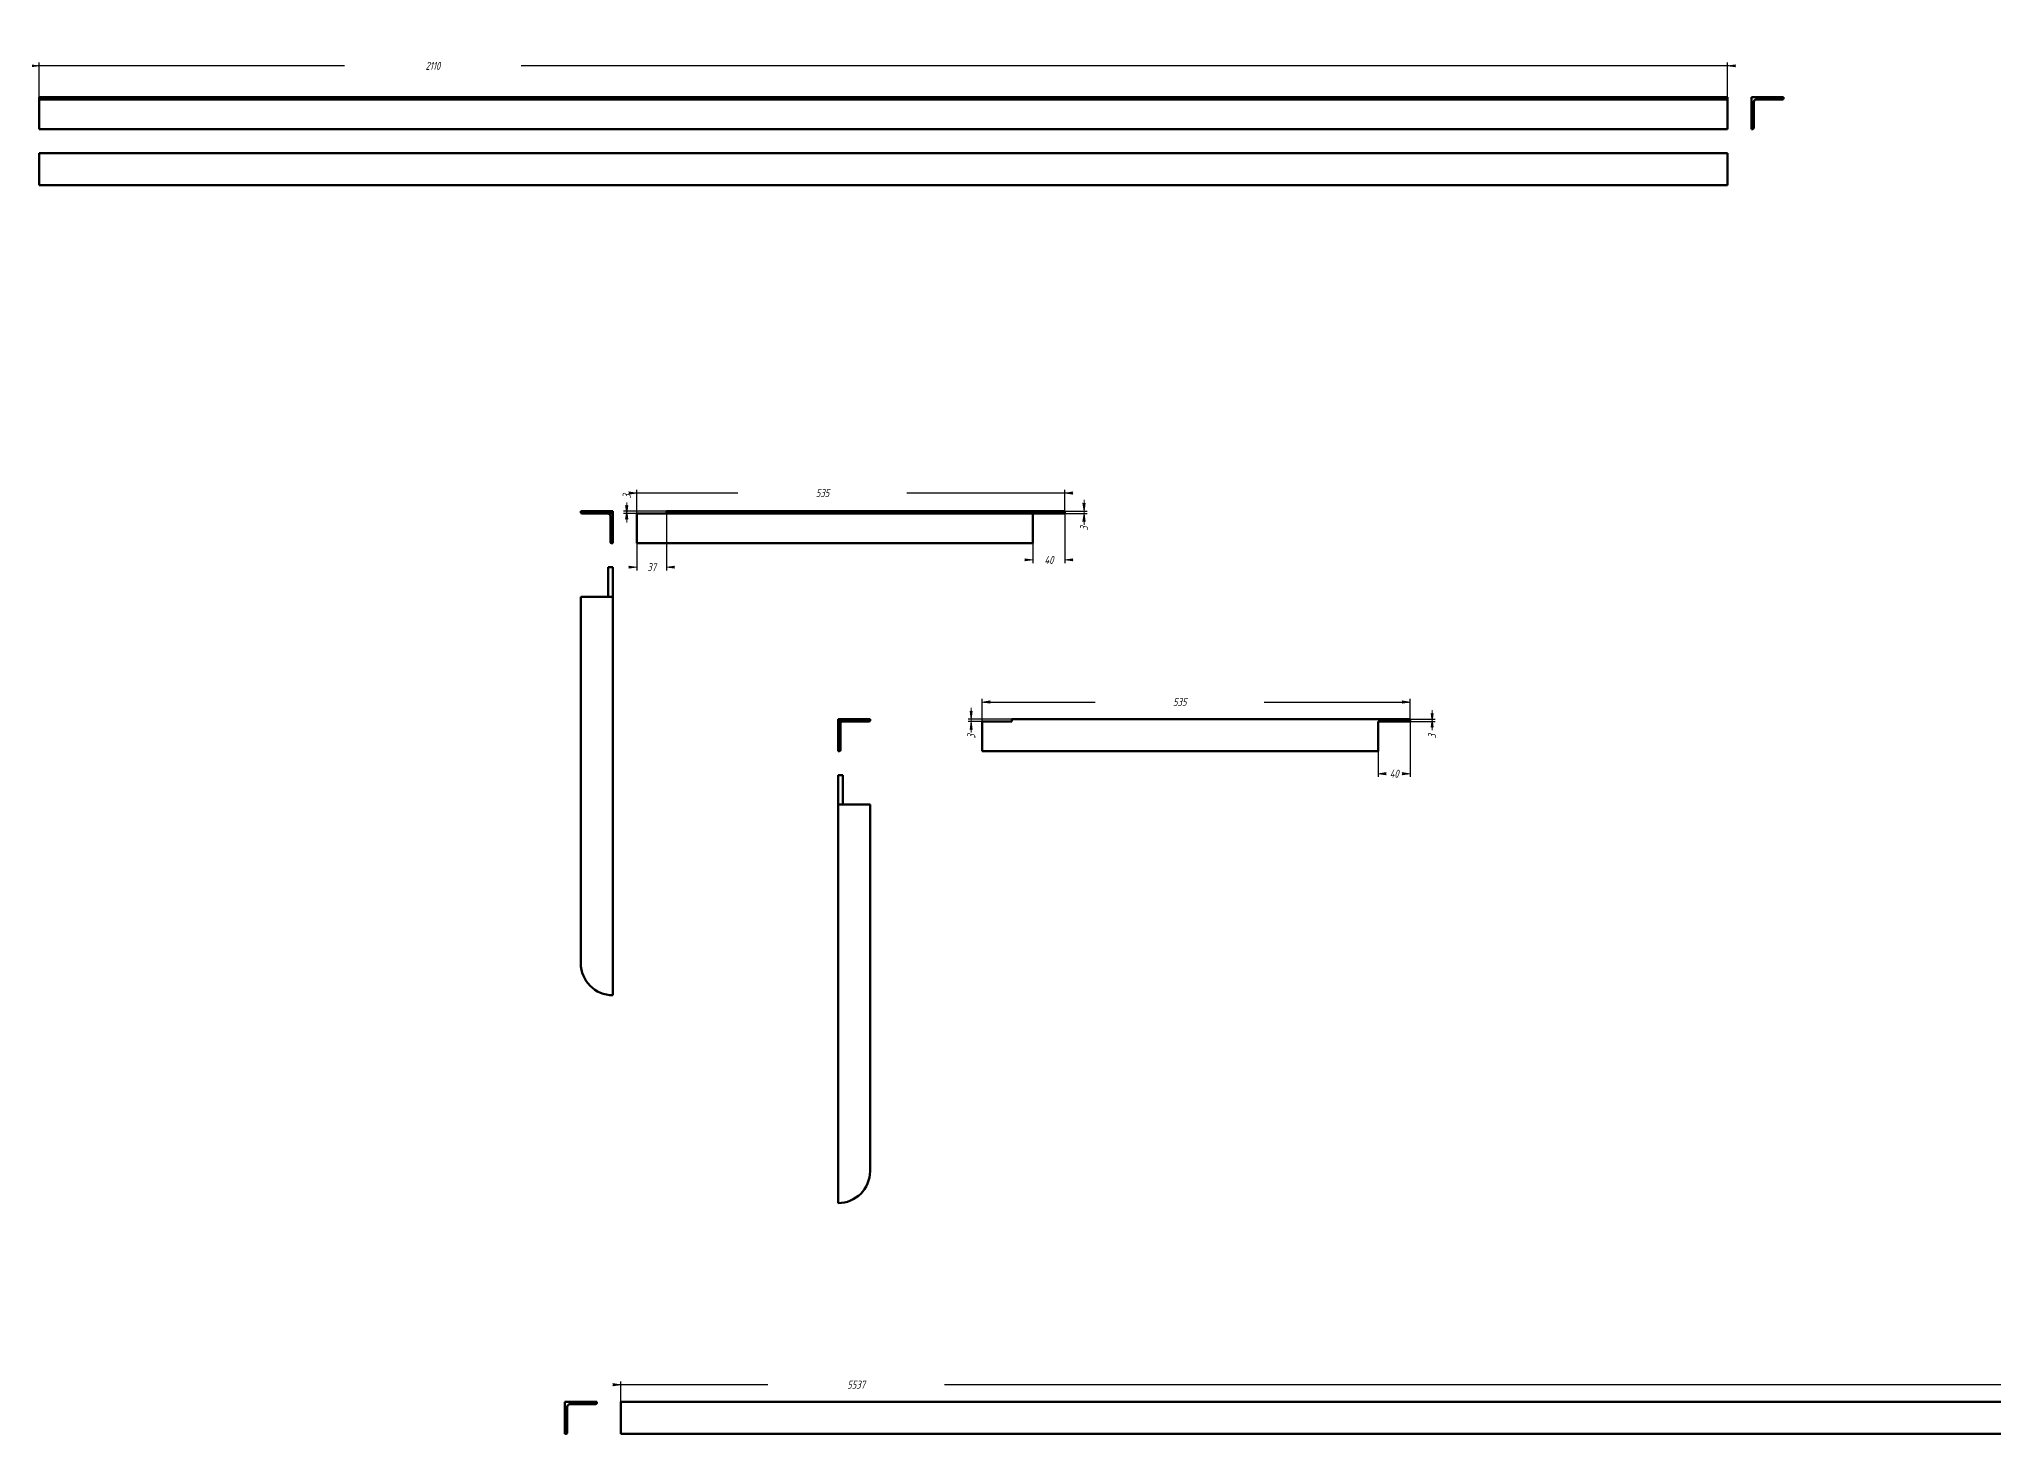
# Model space of a CAD drawing. Header units: millimetres. Extents: x -26 to 4200, y -4187 to 552.
# Drawn here: x 472 to 1693, y -1300 to -429 of the extents above; entities that cross this region are included whole.
import ezdxf

# ---------------------------------------------------------------- set-up
doc = ezdxf.new("R2010")
doc.units = ezdxf.units.MM
doc.linetypes.add('K5LT_BASIC', pattern=[0])
doc.linetypes.add('K5LT_THIN', pattern=[0])
doc.layers.add('Системный слой', color=7, linetype='Continuous')
doc.layers.add('Системный слой (1)', color=7, linetype='Continuous', true_color=0x909090)
doc.styles.add('KDIMTEXTSTYLE', font='GOST_AU.SHX', dxfattribs={"width": 0.96, "oblique": 15, "height": 5})
doc.dimstyles.new('KDIMSTYLE (0.50)', dxfattribs={"dimtxt": 5, "dimasz": 1, "dimexe": 2, "dimexo": 0, "dimgap": 1, "dimtad": 1, "dimlfac": 2, "dimtxsty": 'KDIMTEXTSTYLE', "dimsah": 1, "dimcen": 0, "dimdle": 1, "dimadec": 0, "dimazin": 0, "dimtfac": 0.667, "dimtmove": 0, "dimatfit": 3, "dimfxl": 1, "dimtvp": 1, "dimtolj": 1, "dimtzin": 0, "dimarcsym": 0})

# ---------------------------------------------------------------- blocks, each defined once
blk = doc.blocks.new('KDIMARROW_01')
at = {"layer": 'Системный слой'}
blk.add_hatch(color=0, dxfattribs=at).paths.add_polyline_path([(-5, -0.6582624912261956), (0, 0), (-5, 0.658262491226197), (-4.5, 5.51091059616309e-16)])
at = {"layer": 'Системный слой', "color": 0, "linetype": 'K5LT_THIN', "lineweight": 18}
for p, q in [((-4.5, 5.51091059616309e-16), (-5, 0.658262491226197)), ((-5, 0.658262491226197), (0, 0)), ((0, 0), (-5, -0.6582624912261956)), ((-5, -0.6582624912261956), (-4.5, 5.51091059616309e-16))]:
    blk.add_line(p, q, dxfattribs=at)
at = {"layer": 'Системный слой (1)', "color": 0, "linetype": 'K5LT_THIN', "lineweight": 18}
blk.add_line((0, 0), (-1, 0), dxfattribs=at)
blk = doc.blocks.new('KDIMARROW_02')
at = {"layer": 'Системный слой'}
blk.add_hatch(color=0, dxfattribs=at).paths.add_polyline_path([(4.5, -5.51091059616309e-16), (5, 0.6582624912261956), (0, 0), (5, -0.658262491226197)])
at = {"layer": 'Системный слой', "color": 0, "linetype": 'K5LT_THIN', "lineweight": 18}
for p, q in [((5, 0.6582624912261956), (0, 0)), ((0, 0), (5, -0.658262491226197)), ((0, 0), (7, -8.572527594031472e-16)), ((4.5, -5.51091059616309e-16), (5, 0.6582624912261956)), ((5, -0.658262491226197), (4.5, -5.51091059616309e-16))]:
    blk.add_line(p, q, dxfattribs=at)
at = {"layer": 'Системный слой (1)', "color": 0, "linetype": 'K5LT_THIN', "lineweight": 18}
blk.add_line((0, 0), (-1, 0), dxfattribs=at)

msp = doc.modelspace()

# ---------------------------------------------------------------- linework, layer by layer
at = {"layer": 'Системный слой (1)', "color": 5, "linetype": 'K5LT_BASIC', "lineweight": 60, "true_color": 0x0000ff}
for p, q in [((471.7893031082003, -464.9548375075925), (471.7893031082003, -465.7048375075926)), ((471.7893031082003, -464.9548375075925), (1526.7893031082, -464.9548375075925)), ((471.7893031082003, -465.7048375075926), (471.7893031082003, -466.4548375075926)), ((471.7893031082003, -466.4548375075926), (1526.7893031082, -466.4548375075926)), ((471.7893031082003, -466.4548375075926), (471.7893031082003, -467.9548375075926)), ((471.7893031082003, -467.9548375075926), (471.7893031082003, -484.2048375075926)), ((1526.7893031082, -464.9548375075925), (1526.7893031082, -465.7048375075926)), ((1526.7893031082, -465.7048375075926), (1526.7893031082, -466.4548375075926)), ((1526.7893031082, -466.4548375075926), (1526.7893031082, -467.9548375075926)), ((1526.7893031082, -467.9548375075926), (1526.7893031082, -484.2048375075926)), ((1541.7893031082, -464.9548375075925), (1561.7893031082, -464.9548375075925)), ((1541.7893031082, -484.9548375075926), (1541.7893031082, -464.9548375075925)), ((1543.2893031082, -467.9548375075926), (1543.2893031082, -484.2048375075926)), ((1561.0393031082, -466.4548375075926), (1544.7893031082, -466.4548375075926)), ((1561.7893031082, -464.9548375075925), (1561.7893031082, -465.7048375075926)), ((471.7893031082003, -484.2048375075926), (471.7893031082003, -484.9548375075926)), ((471.7893031082003, -484.9548375075926), (1526.7893031082, -484.9548375075926)), ((1526.7893031082, -484.2048375075926), (1526.7893031082, -484.9548375075926)), ((1542.539303108201, -484.9548375075926), (1541.7893031082, -484.9548375075926)), ((471.7893031082003, -499.9548375075926), (471.7893031082003, -519.9548375075926)), ((471.7893031082003, -499.9548375075926), (1526.7893031082, -499.9548375075926)), ((1526.7893031082, -499.9548375075926), (1526.7893031082, -519.9548375075926)), ((471.7893031082003, -519.9548375075926), (1526.7893031082, -519.9548375075926)), ((810.2835845490654, -724.52705382763), (810.2835845490654, -723.7770538276299)), ((830.2835845490654, -723.7770538276299), (810.2835845490654, -723.7770538276299)), ((830.2835845490654, -725.27705382763), (811.0335845490654, -725.27705382763)), ((828.7835845490654, -743.02705382763), (828.7835845490654, -726.77705382763)), ((830.2835845490654, -725.27705382763), (830.2835845490654, -723.7770538276299)), ((830.2835845490654, -725.27705382763), (830.2835845490654, -743.77705382763)), ((845.2835845490654, -725.27705382763), (845.2835845490654, -726.77705382763)), ((863.7835845490655, -725.27705382763), (845.2835845490654, -725.27705382763)), ((845.2835845490654, -726.77705382763), (845.2835845490654, -743.02705382763)), ((1092.783584549065, -723.7770538276299), (863.7835845490655, -723.7770538276299)), ((863.7835845490655, -724.52705382763), (863.7835845490655, -723.7770538276299)), ((863.7835845490655, -724.52705382763), (863.7835845490655, -725.27705382763)), ((1098.209218152618, -725.27705382763), (863.7835845490655, -725.27705382763)), ((1112.783584549065, -723.7770538276299), (1092.783584549065, -723.7770538276299)), ((1092.783584549065, -725.27705382763), (1092.783584549065, -726.77705382763)), ((1092.783584549065, -743.02705382763), (1092.783584549065, -726.77705382763)), ((1112.783584549065, -725.27705382763), (1098.209218152618, -725.27705382763)), ((1112.783584549065, -725.27705382763), (1112.783584549065, -723.7770538276299)), ((829.5335845490654, -743.77705382763), (830.2835845490654, -743.77705382763)), ((845.2835845490654, -743.02705382763), (845.2835845490654, -743.77705382763)), ((1092.783584549065, -743.77705382763), (845.2835845490654, -743.77705382763)), ((1092.783584549065, -743.77705382763), (1092.783584549065, -743.02705382763)), ((830.2835845490654, -758.77705382763), (827.2835845490654, -758.77705382763)), ((827.2835845490654, -777.2770538276301), (827.2835845490654, -758.77705382763)), ((830.2835845490654, -777.2770538276301), (830.2835845490654, -758.77705382763)), ((810.2835845490654, -1006.27705382763), (810.2835845490654, -777.2770538276301)), ((810.2835845490654, -777.2770538276301), (830.2835845490654, -777.2770538276301)), ((830.2835845490654, -1026.27705382763), (830.2835845490654, -777.2770538276301)), ((970.9964013508418, -855.1721227031057), (970.9964013508418, -853.6721227031056)), ((970.9964013508418, -853.6721227031056), (990.9964013508418, -853.6721227031056)), ((990.9964013508418, -854.4221227031057), (990.9964013508418, -853.6721227031056)), ((1079.496401350842, -855.1721227031057), (1079.496401350842, -853.6721227031056)), ((1328.496401350842, -853.6721227031056), (1079.496401350842, -853.6721227031056)), ((1328.496401350842, -855.1721227031057), (1328.496401350842, -853.6721227031056)), ((970.9964013508418, -855.1721227031057), (990.2464013508418, -855.1721227031057)), ((970.9964013508418, -855.1721227031057), (970.9964013508418, -873.6721227031057)), ((972.4964013508418, -872.9221227031057), (972.4964013508418, -856.6721227031057)), ((1079.496401350842, -855.1721227031057), (1060.996401350842, -855.1721227031057)), ((1060.996401350842, -873.6721227031057), (1060.996401350842, -855.1721227031057)), ((1328.496401350842, -855.1721227031057), (1308.496401350842, -855.1721227031057)), ((1308.496401350842, -855.1721227031057), (1308.496401350842, -873.6721227031057)), ((971.7464013508418, -873.6721227031057), (970.9964013508418, -873.6721227031057)), ((1308.496401350842, -873.6721227031057), (1060.996401350842, -873.6721227031057)), ((970.9964013508418, -907.1721227031059), (970.9964013508418, -888.6721227031057)), ((970.9964013508418, -888.6721227031057), (973.9964013508418, -888.6721227031057)), ((973.9964013508418, -907.1721227031059), (973.9964013508418, -888.6721227031057)), ((970.9964013508418, -1156.172122703106), (970.9964013508418, -907.1721227031059)), ((990.9964013508418, -907.1721227031059), (970.9964013508418, -907.1721227031059)), ((990.9964013508418, -1136.172122703106), (990.9964013508418, -907.1721227031059)), ((800.2835845490654, -1300.395539612847), (800.2835845490654, -1280.395539612847)), ((800.2835845490654, -1280.395539612847), (820.2835845490654, -1280.395539612847)), ((819.5335845490653, -1281.895539612847), (803.2835845490654, -1281.895539612847)), ((820.2835845490654, -1280.395539612847), (820.2835845490654, -1281.145539612847)), ((835.2835845490674, -1300.395539612847), (835.2835845490674, -1280.395539612847)), ((835.2835845490674, -1280.395539612847), (3603.783584549068, -1280.395539612847)), ((801.7835845490654, -1283.395539612847), (801.7835845490654, -1299.645539612847)), ((801.0335845490654, -1300.395539612847), (800.2835845490654, -1300.395539612847)), ((835.2835845490674, -1300.395539612847), (3603.783584549068, -1300.395539612847))]:
    msp.add_line(p, q, dxfattribs=at)
for centre, radius, start, end in [((1544.7893031082, -467.9548375075926), 1.500000000000059, 90, 180), ((1561.0393031082, -465.7048375075926), 0.7500000000000283, 270, 0), ((1542.539303108201, -484.2048375075926), 0.7499999999999738, 270, 0), ((811.0335845490654, -724.52705382763), 0.7500000000000283, 180, 270), ((827.2835845490654, -726.77705382763), 1.500000000000059, 0, 90), ((829.5335845490654, -743.02705382763), 0.7499999999999738, 180, 270), ((990.2464013508418, -854.4221227031057), 0.7500000000000283, 270, 0), ((973.9964013508418, -856.6721227031057), 1.500000000000059, 90, 180), ((971.7464013508418, -872.9221227031057), 0.7499999999999738, 270, 0), ((830.2835845490654, -1006.27705382763), 20, 180, 270), ((970.9964013508418, -1136.172122703106), 20, 270, 0), ((803.2835845490654, -1283.395539612847), 1.500000000000059, 90, 180), ((819.5335845490653, -1281.145539612847), 0.7500000000000283, 270, 0), ((801.0335845490654, -1299.645539612847), 0.7499999999999738, 270, 0)]:
    msp.add_arc(centre, radius, start, end, dxfattribs=at)
msp.add_open_spline([(1098.209218152618, -725.27705382763), (1098.099467454053, -725.2745437955423), (1097.879450578585, -725.2678399685146), (1097.437272560033, -725.2470899588576), (1096.993147679299, -725.2142375256175), (1096.546475053901, -725.1682733444119), (1096.20928475669, -725.1273411479284), (1095.870568515292, -725.0809491265493), (1095.53068947822, -725.0298553221804), (1095.189683942021, -724.9747616964769), (1094.84777208923, -724.9163325455867), (1094.504890278419, -724.8551369916887), (1094.047120142242, -724.7706993633888), (1093.474256999921, -724.66119346698), (1093.013994352377, -724.571652838516), (1092.783584549065, -724.52705382763)], degree=3, knots=[0, 0, 0, 0, 0.9726700686170059, 1.951323970827787, 3.925447428364949, 4.918239071625077, 5.916094389010552, 6.917198790452758, 7.92304089501559, 8.930625498014322, 9.941251893988227, 10.95308217063053, 11.96567897916157, 13.98665622290377, 16, 16, 16, 16], dxfattribs=at)

# ---------------------------------------------------------------- dimensions: what is measured, and where the dimension line sits
at = {"layer": 'Системный слой (1)', "color": 7}
for base, p1, p2, location in [((471.7893031082003, -445.4927142847989), (1526.7893031082, -464.9548375075925), (471.7893031082003, -464.9548375075925), (717.7893031082003, -445.4927142847989)), ((845.2835845490654, -712.4476933361644), (1112.783584549065, -723.7770538276299), (845.2835845490654, -725.27705382763), (961.2835845490654, -712.4476933361644)), ((845.2835845490654, -758.77705382763), (863.7835845490655, -725.27705382763), (845.2835845490654, -725.27705382763), (854.5335845490654, -758.77705382763)), ((1092.783584549065, -754.2188640013896), (1112.783584549065, -725.27705382763), (1092.783584549065, -725.27705382763), (1102.783584549065, -754.2188640013896)), ((1328.496401350842, -843.0421659627953), (1060.996401350842, -855.1721227031057), (1328.496401350842, -853.6721227031056), (1184.496401350842, -843.0421659627953)), ((1328.496401350842, -887.8383176452076), (1308.496401350842, -855.1721227031057), (1328.496401350842, -855.1721227031057), (1318.496401350842, -887.8383176452076)), ((835.2835845490674, -1269.62924908932), (3603.783584549068, -1280.395539612847), (835.2835845490674, -1280.395539612847), (982.2835845490674, -1269.62924908932))]:
    msp.add_linear_dim(base=base, p1=p1, p2=p2, location=location, dimstyle='KDIMSTYLE (0.50)', override={"dimexo": 0, "dimpost": '\\H5.0;\\W0.965;\\Q15;<>', "dimblk1": 'KDIMARROW_01', "dimblk2": 'KDIMARROW_01', "dimse1": 0, "dimse2": 0, "dimclrt": 7, "dimtolj": 1}, dxfattribs=at).render()
for base, p1, p2, location in [((838.9313145030101, -723.7770538276299), (863.7835845490655, -725.27705382763), (863.7835845490655, -723.7770538276299), (838.9313145030101, -714.4829915755847)), ((1124.694960928858, -725.27705382763), (1112.783584549065, -723.7770538276299), (1112.783584549065, -725.27705382763), (1124.694960928858, -734.571116079675)), ((1054.237883105087, -855.1721227031057), (1079.496401350842, -853.6721227031056), (1079.496401350842, -855.1721227031057), (1054.237883105087, -864.4661849551508)), ((1342.180468872706, -853.6721227031056), (1328.496401350842, -855.1721227031057), (1328.496401350842, -853.6721227031056), (1342.180468872706, -864.4661849551508))]:
    msp.add_linear_dim(base=base, p1=p1, p2=p2, angle=90, location=location, dimstyle='KDIMSTYLE (0.50)', override={"dimexo": 0, "dimpost": '\\H5.0;\\W0.965;\\Q15;<>', "dimblk1": 'KDIMARROW_02', "dimblk2": 'KDIMARROW_02', "dimse1": 0, "dimse2": 0, "dimclrt": 7, "dimtolj": 1}, dxfattribs=at).render()

doc.saveas('drawing.dxf')
